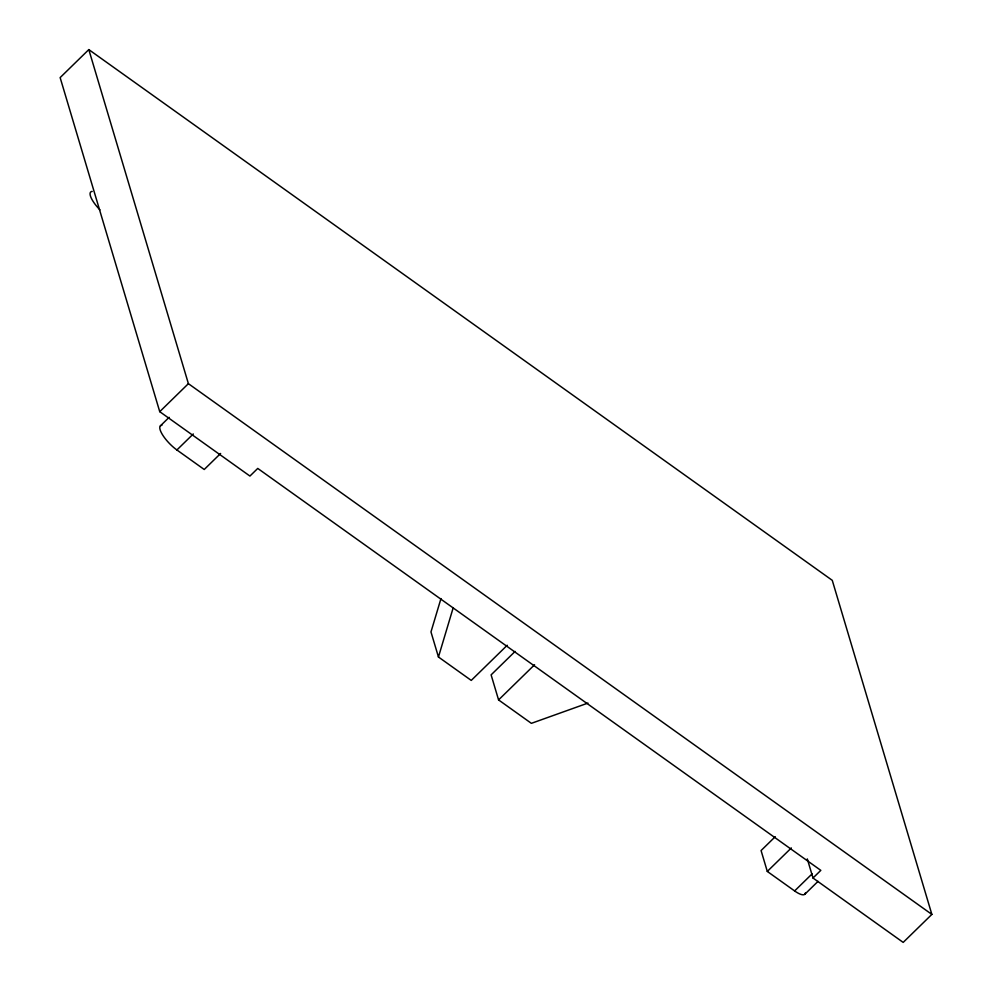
<?xml version="1.0" encoding="UTF-8"?>
<svg xmlns="http://www.w3.org/2000/svg" width="992" height="992" viewBox="0 0 992 992"><rect width="100%" height="100%" fill="white"/><g stroke="black" fill="none" stroke-linecap="round" stroke-linejoin="round"><path stroke-width="1.49" d="M440.981 598.548L430.974 631.941L438.452 657.002L471.25 680.413L507.234 645.246M438.452 657.002L453.232 607.637M88.809 49.6L60.14 77.599L159.737 411.668L249.934 476.061L257.746 468.422L820.818 870.368L812.994 878.007L903.191 942.4L931.86 914.401L832.263 580.332L88.809 49.6L188.393 383.668L931.86 914.401M159.737 411.668L188.393 383.668M160.394 425.866L169.136 417.322M161.919 425.258A19.133 5.865 45.7 0 0 162.353 434.508A19.133 5.865 45.7 0 0 176.898 449.971L193.291 433.963M220.621 453.468L204.228 469.489L176.898 449.971M515.108 651.422L491.114 674.87L498.579 699.918L531.377 723.342L587.958 703.08M498.579 699.918L534.576 664.752M775.273 836.678L761.075 850.553L767.3 871.435L794.629 890.94A19.133 5.865 45.7 0 0 805.529 892.626M767.3 871.435L791.343 847.949M794.629 890.94L812.113 873.865M804.909 894.176L818.028 881.367M807.302 858.911L812.994 878.007M99.932 209.845A19.133 5.865 45.7 0 1 92.206 191.406"/></g></svg>
